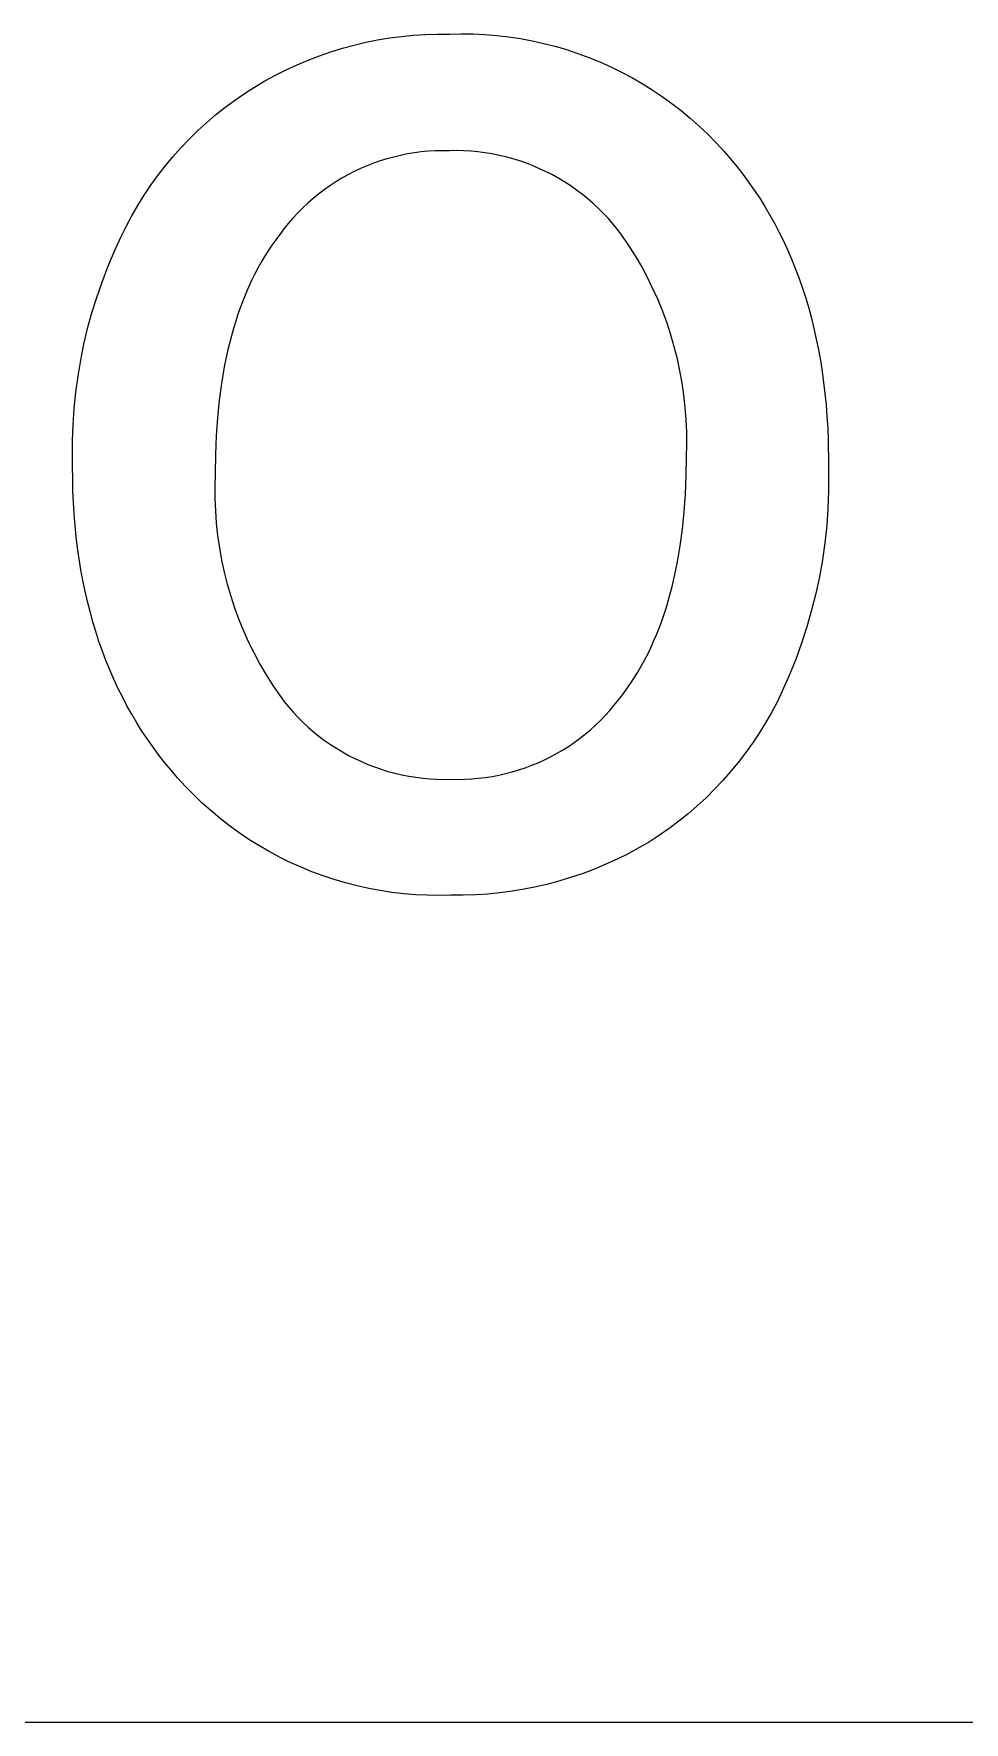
# Model space of a CAD drawing. Header units: millimetres. Extents: x 0 to 4468, y 0 to 3122.
# Drawn here: x 3111.7 to 3146.9, y 249.8 to 313.7 of the extents above; entities that cross this region are included whole.
import ezdxf

# ---------------------------------------------------------------- set-up
doc = ezdxf.new("R2010")
doc.units = ezdxf.units.MM
doc.header["$MEASUREMENT"] = 0
doc.layers.add('Domyślny', color=7, linetype='Continuous', true_color=0x000000)

msp = doc.modelspace()

# ---------------------------------------------------------------- linework, layer by layer
at = {"layer": 'Domyślny', "color": 18, "lineweight": 15, "true_color": 0x000000}
for p, q in [((3123.368, 313.146), (3123.808, 313.266)), ((3123.808, 313.266), (3124.251, 313.371)), ((3124.251, 313.371), (3124.698, 313.461)), ((3124.698, 313.461), (3125.148, 313.536)), ((3125.148, 313.536), (3125.6, 313.596)), ((3125.6, 313.596), (3126.054, 313.641)), ((3126.054, 313.641), (3126.509, 313.671)), ((3126.509, 313.671), (3126.965, 313.685)), ((3126.965, 313.685), (3127.421, 313.685)), ((3127.421, 313.685), (3127.87, 313.694)), ((3127.87, 313.694), (3128.319, 313.687)), ((3128.319, 313.687), (3128.768, 313.666)), ((3128.768, 313.666), (3129.216, 313.629)), ((3129.216, 313.629), (3129.663, 313.577)), ((3129.663, 313.577), (3130.107, 313.51)), ((3130.107, 313.51), (3130.549, 313.428)), ((3130.549, 313.428), (3130.988, 313.331)), ((3130.988, 313.331), (3131.424, 313.219)), ((3131.424, 313.219), (3131.855, 313.093)), ((3121.655, 312.522), (3122.075, 312.7)), ((3122.075, 312.7), (3122.501, 312.863)), ((3122.501, 312.863), (3122.932, 313.012)), ((3122.932, 313.012), (3123.368, 313.146)), ((3131.855, 313.093), (3132.282, 312.951)), ((3132.282, 312.951), (3132.703, 312.796)), ((3132.703, 312.796), (3133.12, 312.626)), ((3133.12, 312.626), (3133.53, 312.442)), ((3120.04, 311.676), (3120.433, 311.908)), ((3120.433, 311.908), (3120.833, 312.126)), ((3120.833, 312.126), (3121.241, 312.331)), ((3121.241, 312.331), (3121.655, 312.522)), ((3133.53, 312.442), (3133.934, 312.245)), ((3133.934, 312.245), (3134.33, 312.034)), ((3134.33, 312.034), (3134.72, 311.809)), ((3119.285, 311.173), (3119.658, 311.431)), ((3119.658, 311.431), (3120.04, 311.676)), ((3134.72, 311.809), (3135.101, 311.572)), ((3135.101, 311.572), (3135.475, 311.321)), ((3135.475, 311.321), (3135.839, 311.058)), ((3118.22, 310.325), (3118.565, 310.62)), ((3118.565, 310.62), (3118.92, 310.903)), ((3118.92, 310.903), (3119.285, 311.173)), ((3135.839, 311.058), (3136.195, 310.783)), ((3136.195, 310.783), (3136.541, 310.496)), ((3117.561, 309.701), (3117.885, 310.019)), ((3117.885, 310.019), (3118.22, 310.325)), ((3136.541, 310.496), (3136.877, 310.198)), ((3136.877, 310.198), (3137.202, 309.888)), ((3116.946, 309.034), (3117.247, 309.373)), ((3117.247, 309.373), (3117.561, 309.701)), ((3137.202, 309.888), (3137.517, 309.567)), ((3137.517, 309.567), (3137.821, 309.236)), ((3116.656, 308.684), (3116.946, 309.034)), ((3124.548, 308.791), (3124.3, 308.694)), ((3124.8, 308.879), (3124.548, 308.791)), ((3125.054, 308.958), (3124.8, 308.879)), ((3125.311, 309.029), (3125.054, 308.958)), ((3125.57, 309.09), (3125.311, 309.029)), ((3125.831, 309.143), (3125.57, 309.09)), ((3126.093, 309.186), (3125.831, 309.143)), ((3126.357, 309.22), (3126.093, 309.186)), ((3126.622, 309.245), (3126.357, 309.22)), ((3126.888, 309.261), (3126.622, 309.245)), ((3127.154, 309.268), (3126.888, 309.261)), ((3127.421, 309.266), (3127.154, 309.268)), ((3127.691, 309.269), (3127.421, 309.266)), ((3127.961, 309.263), (3127.691, 309.269)), ((3128.231, 309.247), (3127.961, 309.263)), ((3128.5, 309.222), (3128.231, 309.247)), ((3128.768, 309.188), (3128.5, 309.222)), ((3129.034, 309.145), (3128.768, 309.188)), ((3129.299, 309.092), (3129.034, 309.145)), ((3129.562, 309.03), (3129.299, 309.092)), ((3129.823, 308.959), (3129.562, 309.03)), ((3130.081, 308.88), (3129.823, 308.959)), ((3130.337, 308.791), (3130.081, 308.88)), ((3130.589, 308.694), (3130.337, 308.791)), ((3137.821, 309.236), (3138.066, 308.955)), ((3138.066, 308.955), (3138.302, 308.669)), ((3116.112, 307.957), (3116.378, 308.325)), ((3116.378, 308.325), (3116.656, 308.684)), ((3123.118, 308.086), (3122.895, 307.94)), ((3123.346, 308.224), (3123.118, 308.086)), ((3123.578, 308.354), (3123.346, 308.224)), ((3123.815, 308.476), (3123.578, 308.354)), ((3124.056, 308.589), (3123.815, 308.476)), ((3124.3, 308.694), (3124.056, 308.589)), ((3130.837, 308.587), (3130.589, 308.694)), ((3131.082, 308.473), (3130.837, 308.587)), ((3131.322, 308.35), (3131.082, 308.473)), ((3131.558, 308.219), (3131.322, 308.35)), ((3131.79, 308.079), (3131.558, 308.219)), ((3132.016, 307.932), (3131.79, 308.079)), ((3138.302, 308.669), (3138.531, 308.377)), ((3138.531, 308.377), (3138.752, 308.079)), ((3138.752, 308.079), (3138.965, 307.776)), ((3115.62, 307.195), (3115.859, 307.58)), ((3115.859, 307.58), (3116.112, 307.957)), ((3122.259, 307.458), (3122.058, 307.283)), ((3122.465, 307.626), (3122.259, 307.458)), ((3122.678, 307.787), (3122.465, 307.626)), ((3122.895, 307.94), (3122.678, 307.787)), ((3132.238, 307.777), (3132.016, 307.932)), ((3132.454, 307.614), (3132.238, 307.777)), ((3132.664, 307.444), (3132.454, 307.614)), ((3132.868, 307.267), (3132.664, 307.444)), ((3138.965, 307.776), (3139.17, 307.467)), ((3139.17, 307.467), (3139.367, 307.152)), ((3115.18, 306.4), (3115.393, 306.801)), ((3115.393, 306.801), (3115.62, 307.195)), ((3121.676, 306.912), (3121.495, 306.717)), ((3121.864, 307.101), (3121.676, 306.912)), ((3122.058, 307.283), (3121.864, 307.101)), ((3133.065, 307.083), (3132.868, 307.267)), ((3133.257, 306.892), (3133.065, 307.083)), ((3133.441, 306.695), (3133.257, 306.892)), ((3139.367, 307.152), (3139.557, 306.831)), ((3139.557, 306.831), (3139.739, 306.505)), ((3114.981, 305.992), (3115.18, 306.4)), ((3121.153, 306.309), (3120.993, 306.096)), ((3121.32, 306.516), (3121.153, 306.309)), ((3121.495, 306.717), (3121.32, 306.516)), ((3133.619, 306.492), (3133.441, 306.695)), ((3133.789, 306.282), (3133.619, 306.492)), ((3133.953, 306.067), (3133.789, 306.282)), ((3139.739, 306.505), (3139.913, 306.172)), ((3139.913, 306.172), (3140.079, 305.834)), ((3114.724, 305.435), (3114.981, 305.992)), ((3120.698, 305.692), (3120.558, 305.482)), ((3120.843, 305.897), (3120.698, 305.692)), ((3120.993, 306.096), (3120.843, 305.897)), ((3134.216, 305.679), (3133.953, 306.067)), ((3134.465, 305.283), (3134.216, 305.679)), ((3140.079, 305.834), (3140.237, 305.49)), ((3114.266, 304.296), (3114.485, 304.869)), ((3114.485, 304.869), (3114.724, 305.435)), ((3120.291, 305.045), (3120.165, 304.819)), ((3120.422, 305.266), (3120.291, 305.045)), ((3120.558, 305.482), (3120.422, 305.266)), ((3134.701, 304.878), (3134.465, 305.283)), ((3134.922, 304.465), (3134.701, 304.878)), ((3140.237, 305.49), (3140.388, 305.141)), ((3140.388, 305.141), (3140.531, 304.786)), ((3114.065, 303.716), (3114.266, 304.296)), ((3119.927, 304.35), (3119.815, 304.107)), ((3120.044, 304.587), (3119.927, 304.35)), ((3120.165, 304.819), (3120.044, 304.587)), ((3135.129, 304.044), (3134.922, 304.465)), ((3140.531, 304.786), (3140.666, 304.425)), ((3140.666, 304.425), (3140.793, 304.058)), ((3113.884, 303.13), (3114.065, 303.716)), ((3119.606, 303.606), (3119.508, 303.347)), ((3119.708, 303.859), (3119.606, 303.606)), ((3119.815, 304.107), (3119.708, 303.859)), ((3135.321, 303.617), (3135.129, 304.044)), ((3135.498, 303.183), (3135.321, 303.617)), ((3140.793, 304.058), (3140.913, 303.685)), ((3140.913, 303.685), (3141.025, 303.307)), ((3113.722, 302.538), (3113.884, 303.13)), ((3119.415, 303.083), (3119.327, 302.813)), ((3119.508, 303.347), (3119.415, 303.083)), ((3135.66, 302.744), (3135.498, 303.183)), ((3141.025, 303.307), (3141.129, 302.923)), ((3113.58, 301.94), (3113.722, 302.538)), ((3119.243, 302.538), (3119.164, 302.257)), ((3119.327, 302.813), (3119.243, 302.538)), ((3135.806, 302.299), (3135.66, 302.744)), ((3141.129, 302.923), (3141.225, 302.533)), ((3141.225, 302.533), (3141.314, 302.138)), ((3113.458, 301.339), (3113.58, 301.94)), ((3119.021, 301.68), (3118.957, 301.384)), ((3119.09, 301.972), (3119.021, 301.68)), ((3119.164, 302.257), (3119.09, 301.972)), ((3135.937, 301.849), (3135.806, 302.299)), ((3136.052, 301.395), (3135.937, 301.849)), ((3141.314, 302.138), (3141.395, 301.736)), ((3141.395, 301.736), (3141.468, 301.329)), ((3113.357, 300.733), (3113.458, 301.339)), ((3118.897, 301.082), (3118.842, 300.774)), ((3118.957, 301.384), (3118.897, 301.082)), ((3136.151, 300.937), (3136.052, 301.395)), ((3141.468, 301.329), (3141.533, 300.916)), ((3113.275, 300.125), (3113.357, 300.733)), ((3118.792, 300.461), (3118.706, 299.819)), ((3118.842, 300.774), (3118.792, 300.461)), ((3136.234, 300.476), (3136.151, 300.937)), ((3136.301, 300.012), (3136.234, 300.476)), ((3141.533, 300.916), (3141.591, 300.498)), ((3141.591, 300.498), (3141.641, 300.074)), ((3113.213, 299.514), (3113.275, 300.125)), ((3118.706, 299.819), (3118.639, 299.155)), ((3136.352, 299.547), (3136.301, 300.012)), ((3141.641, 300.074), (3141.683, 299.644)), ((3113.172, 298.902), (3113.213, 299.514)), ((3118.639, 299.155), (3118.591, 298.47)), ((3136.387, 299.079), (3136.352, 299.547)), ((3141.683, 299.644), (3141.718, 299.208)), ((3141.718, 299.208), (3141.745, 298.766)), ((3113.152, 298.288), (3113.172, 298.902)), ((3136.405, 298.611), (3136.387, 299.079)), ((3136.407, 298.143), (3136.405, 298.611)), ((3141.745, 298.766), (3141.764, 298.319)), ((3113.151, 297.675), (3113.152, 298.288)), ((3118.591, 298.47), (3118.562, 297.763)), ((3136.393, 297.675), (3136.407, 298.143)), ((3141.764, 298.319), (3141.779, 297.407)), ((3113.151, 297.303), (3113.151, 297.675)), ((3113.155, 296.847), (3113.151, 297.303)), ((3118.562, 297.763), (3118.553, 297.035)), ((3136.384, 296.962), (3136.393, 297.675)), ((3141.779, 297.407), (3141.779, 297.035)), ((3113.167, 296.396), (3113.155, 296.847)), ((3118.553, 297.035), (3118.538, 296.567)), ((3118.538, 296.567), (3118.54, 296.098)), ((3136.356, 296.27), (3136.384, 296.962)), ((3141.779, 297.035), (3141.777, 296.382)), ((3113.187, 295.952), (3113.167, 296.396)), ((3113.214, 295.513), (3113.187, 295.952)), ((3118.54, 296.098), (3118.558, 295.63)), ((3136.309, 295.598), (3136.356, 296.27)), ((3141.777, 296.382), (3141.753, 295.73)), ((3113.249, 295.08), (3113.214, 295.513)), ((3118.558, 295.63), (3118.592, 295.163)), ((3136.244, 294.946), (3136.309, 295.598)), ((3141.753, 295.73), (3141.706, 295.079)), ((3113.292, 294.652), (3113.249, 295.08)), ((3113.343, 294.231), (3113.292, 294.652)), ((3118.592, 295.163), (3118.643, 294.697)), ((3118.643, 294.697), (3118.71, 294.233)), ((3136.16, 294.314), (3136.244, 294.946)), ((3141.706, 295.079), (3141.637, 294.43)), ((3113.402, 293.815), (3113.343, 294.231)), ((3118.71, 294.233), (3118.793, 293.772)), ((3136.058, 293.702), (3136.111, 294.006)), ((3136.111, 294.006), (3136.16, 294.314)), ((3141.637, 294.43), (3141.545, 293.784)), ((3113.468, 293.405), (3113.402, 293.815)), ((3113.542, 293), (3113.468, 293.405)), ((3118.793, 293.772), (3118.892, 293.314)), ((3135.936, 293.111), (3135.999, 293.404)), ((3135.999, 293.404), (3136.058, 293.702)), ((3141.545, 293.784), (3141.431, 293.141)), ((3113.624, 292.601), (3113.542, 293)), ((3118.892, 293.314), (3119.007, 292.86)), ((3119.007, 292.86), (3119.138, 292.41)), ((3135.796, 292.539), (3135.868, 292.823)), ((3135.868, 292.823), (3135.936, 293.111)), ((3141.431, 293.141), (3141.295, 292.503)), ((3113.714, 292.208), (3113.624, 292.601)), ((3113.811, 291.821), (3113.714, 292.208)), ((3119.138, 292.41), (3119.284, 291.965)), ((3135.636, 291.988), (3135.718, 292.261)), ((3135.718, 292.261), (3135.796, 292.539)), ((3141.295, 292.503), (3141.137, 291.87)), ((3113.917, 291.439), (3113.811, 291.821)), ((3119.284, 291.965), (3119.446, 291.526)), ((3119.446, 291.526), (3119.623, 291.092)), ((3135.361, 291.198), (3135.458, 291.457)), ((3135.458, 291.457), (3135.549, 291.72)), ((3135.549, 291.72), (3135.636, 291.988)), ((3141.137, 291.87), (3140.957, 291.242)), ((3114.029, 291.063), (3113.917, 291.439)), ((3114.15, 290.693), (3114.029, 291.063)), ((3119.623, 291.092), (3119.815, 290.665)), ((3135.154, 290.697), (3135.26, 290.945)), ((3135.26, 290.945), (3135.361, 291.198)), ((3140.957, 291.242), (3140.755, 290.622)), ((3114.278, 290.328), (3114.15, 290.693)), ((3114.414, 289.969), (3114.278, 290.328)), ((3119.815, 290.665), (3120.022, 290.244)), ((3120.022, 290.244), (3120.244, 289.832)), ((3134.807, 289.982), (3134.928, 290.216)), ((3134.928, 290.216), (3135.043, 290.454)), ((3135.043, 290.454), (3135.154, 290.697)), ((3140.755, 290.622), (3140.532, 290.008)), ((3114.558, 289.615), (3114.414, 289.969)), ((3114.71, 289.268), (3114.558, 289.615)), ((3120.244, 289.832), (3120.48, 289.427)), ((3134.417, 289.313), (3134.552, 289.531)), ((3134.552, 289.531), (3134.682, 289.754)), ((3134.682, 289.754), (3134.807, 289.982)), ((3140.532, 290.008), (3140.288, 289.403)), ((3114.869, 288.925), (3114.71, 289.268)), ((3115.036, 288.589), (3114.869, 288.925)), ((3120.48, 289.427), (3120.729, 289.03)), ((3120.729, 289.03), (3120.993, 288.643)), ((3133.982, 288.688), (3134.132, 288.891)), ((3134.132, 288.891), (3134.277, 289.099)), ((3134.277, 289.099), (3134.417, 289.313)), ((3140.288, 289.403), (3140.023, 288.807)), ((3115.21, 288.258), (3115.036, 288.589)), ((3115.392, 287.933), (3115.21, 288.258)), ((3120.993, 288.643), (3121.155, 288.429)), ((3121.155, 288.429), (3121.324, 288.221)), ((3133.496, 288.076), (3133.665, 288.274)), ((3133.665, 288.274), (3133.827, 288.478)), ((3133.827, 288.478), (3133.982, 288.688)), ((3139.825, 288.399), (3139.613, 287.998)), ((3140.023, 288.807), (3139.825, 288.399)), ((3115.582, 287.613), (3115.392, 287.933)), ((3115.779, 287.299), (3115.582, 287.613)), ((3121.324, 288.221), (3121.501, 288.019)), ((3121.501, 288.019), (3121.684, 287.823)), ((3121.684, 287.823), (3121.874, 287.634)), ((3121.874, 287.634), (3122.07, 287.451)), ((3132.951, 287.517), (3133.139, 287.697)), ((3133.139, 287.697), (3133.321, 287.884)), ((3133.321, 287.884), (3133.496, 288.076)), ((3139.613, 287.998), (3139.388, 287.605)), ((3115.985, 286.991), (3115.779, 287.299)), ((3116.197, 286.688), (3115.985, 286.991)), ((3122.07, 287.451), (3122.273, 287.276)), ((3122.273, 287.276), (3122.482, 287.107)), ((3122.482, 287.107), (3122.696, 286.946)), ((3132.141, 286.864), (3132.352, 287.017)), ((3132.352, 287.017), (3132.557, 287.177)), ((3132.557, 287.177), (3132.757, 287.344)), ((3132.757, 287.344), (3132.951, 287.517)), ((3139.15, 287.219), (3138.898, 286.842)), ((3139.388, 287.605), (3139.15, 287.219)), ((3116.418, 286.391), (3116.197, 286.688)), ((3116.645, 286.099), (3116.418, 286.391)), ((3122.696, 286.946), (3122.916, 286.792)), ((3122.916, 286.792), (3123.141, 286.646)), ((3123.141, 286.646), (3123.371, 286.508)), ((3123.371, 286.508), (3123.605, 286.378)), ((3123.605, 286.378), (3123.844, 286.256)), ((3131.25, 286.325), (3131.479, 286.448)), ((3131.479, 286.448), (3131.704, 286.579)), ((3131.704, 286.579), (3131.925, 286.718)), ((3131.925, 286.718), (3132.141, 286.864)), ((3138.635, 286.473), (3138.358, 286.114)), ((3138.898, 286.842), (3138.635, 286.473)), ((3116.881, 285.813), (3116.645, 286.099)), ((3117.124, 285.533), (3116.881, 285.813)), ((3123.844, 286.256), (3124.087, 286.142)), ((3124.087, 286.142), (3124.334, 286.037)), ((3124.334, 286.037), (3124.584, 285.941)), ((3124.584, 285.941), (3124.838, 285.853)), ((3124.838, 285.853), (3125.094, 285.774)), ((3125.094, 285.774), (3125.353, 285.704)), ((3125.353, 285.704), (3125.615, 285.643)), ((3129.546, 285.689), (3129.798, 285.754)), ((3129.798, 285.754), (3130.048, 285.829)), ((3130.048, 285.829), (3130.295, 285.912)), ((3130.295, 285.912), (3130.539, 286.003)), ((3130.539, 286.003), (3130.779, 286.102)), ((3130.779, 286.102), (3131.016, 286.21)), ((3131.016, 286.21), (3131.25, 286.325)), ((3138.07, 285.764), (3137.77, 285.424)), ((3138.358, 286.114), (3138.07, 285.764)), ((3117.426, 285.202), (3117.124, 285.533)), ((3117.739, 284.882), (3117.426, 285.202)), ((3125.615, 285.643), (3125.878, 285.591)), ((3125.878, 285.591), (3126.143, 285.549)), ((3126.143, 285.549), (3126.409, 285.515)), ((3126.409, 285.515), (3126.676, 285.491)), ((3126.676, 285.491), (3126.944, 285.476)), ((3126.944, 285.476), (3127.212, 285.47)), ((3127.212, 285.47), (3127.48, 285.474)), ((3127.48, 285.474), (3127.741, 285.47)), ((3127.741, 285.47), (3128.001, 285.475)), ((3128.001, 285.475), (3128.261, 285.488)), ((3128.261, 285.488), (3128.52, 285.511)), ((3128.52, 285.511), (3128.779, 285.542)), ((3128.779, 285.542), (3129.036, 285.582)), ((3129.036, 285.582), (3129.292, 285.631)), ((3129.292, 285.631), (3129.546, 285.689)), ((3137.459, 285.095), (3137.137, 284.776)), ((3137.77, 285.424), (3137.459, 285.095)), ((3118.063, 284.573), (3117.739, 284.882)), ((3118.397, 284.274), (3118.063, 284.573)), ((3136.804, 284.468), (3136.461, 284.172)), ((3137.137, 284.776), (3136.804, 284.468)), ((3118.741, 283.988), (3118.397, 284.274)), ((3119.095, 283.713), (3118.741, 283.988)), ((3136.108, 283.887), (3135.745, 283.615)), ((3136.461, 284.172), (3136.108, 283.887)), ((3119.458, 283.45), (3119.095, 283.713)), ((3119.829, 283.2), (3119.458, 283.45)), ((3120.209, 282.962), (3119.829, 283.2)), ((3135.374, 283.355), (3134.994, 283.108)), ((3135.745, 283.615), (3135.374, 283.355)), ((3120.597, 282.738), (3120.209, 282.962)), ((3120.992, 282.527), (3120.597, 282.738)), ((3121.394, 282.329), (3120.992, 282.527)), ((3134.185, 282.655), (3133.77, 282.448)), ((3134.593, 282.875), (3134.185, 282.655)), ((3134.994, 283.108), (3134.593, 282.875)), ((3121.802, 282.145), (3121.394, 282.329)), ((3122.217, 281.976), (3121.802, 282.145)), ((3122.637, 281.82), (3122.217, 281.976)), ((3132.486, 281.913), (3132.047, 281.763)), ((3132.92, 282.077), (3132.486, 281.913)), ((3133.348, 282.256), (3132.92, 282.077)), ((3133.77, 282.448), (3133.348, 282.256)), ((3123.062, 281.679), (3122.637, 281.82)), ((3123.492, 281.552), (3123.062, 281.679)), ((3123.925, 281.44), (3123.492, 281.552)), ((3124.363, 281.343), (3123.925, 281.44)), ((3124.803, 281.261), (3124.363, 281.343)), ((3125.246, 281.193), (3124.803, 281.261)), ((3129.792, 281.235), (3129.332, 281.174)), ((3130.249, 281.311), (3129.792, 281.235)), ((3130.704, 281.401), (3130.249, 281.311)), ((3131.156, 281.507), (3130.704, 281.401)), ((3131.603, 281.628), (3131.156, 281.507)), ((3132.047, 281.763), (3131.603, 281.628)), ((3125.691, 281.141), (3125.246, 281.193)), ((3126.137, 281.104), (3125.691, 281.141)), ((3126.584, 281.082), (3126.137, 281.104)), ((3127.032, 281.076), (3126.584, 281.082)), ((3127.48, 281.084), (3127.032, 281.076)), ((3127.944, 281.084), (3127.48, 281.084)), ((3128.407, 281.099), (3127.944, 281.084)), ((3128.87, 281.129), (3128.407, 281.099)), ((3129.332, 281.174), (3128.87, 281.129)), ((2779.698, 249.781), (4468.295, 249.781))]:
    msp.add_line(p, q, dxfattribs=at)

doc.saveas('drawing.dxf')
